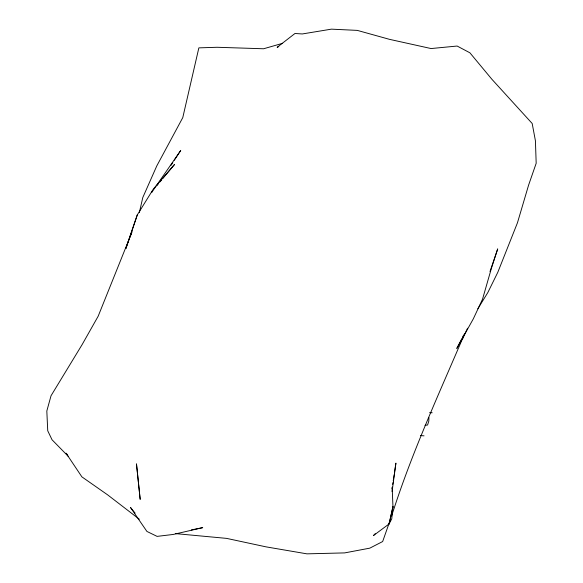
<?xml version="1.0" encoding="UTF-8"?>
<svg xmlns="http://www.w3.org/2000/svg" width="583" height="583" viewBox="0 0 583 583"><rect width="100%" height="100%" fill="white"/><g stroke="black" fill="none" stroke-linecap="round" stroke-linejoin="round"><path stroke-width="0.87" d="M428.935 417.552L428.811 421.079L427.572 425.029L425.007 425.328M392.082 491.578L395.915 463.106L394.443 472.864M392.038 488.831L392.308 487.06M392.709 484.4L392.971 482.622M393.241 480.851L394.181 474.642M139.344 212.642L142.777 197.571L156.791 165.907L182.778 117.613L198.854 47.864L217.087 47.274L263.574 48.768L282.653 43.31M137.26 214.974L125.906 248.511L137.26 214.974L153.387 188.994L174.528 164.464L162.861 178.434M389.342 522.528L382.659 541.541L369.804 548.151L344.64 552.903L306.942 553.85L266.052 546.861L226.576 538.379L175.672 533.634M391.623 515.722L394.195 508.07C413.034 450.404 438.292 395.238 462.137 339.554L464.673 333.826M489.99 271.561L497.7 248.89L491.382 268.399L482.542 299.159L473.309 318.857L456.795 348.459L461.787 338.73M132.101 231.786L98.17 316.219L82.145 344.568L51.027 395.762L46.822 411.015L47.733 430.771L52.033 439.764L68.277 456.365M464.564 333.68L462.137 339.554L467.595 328.2M129.513 237.609L131.518 233.521M151.565 192.638L180.723 150.472L174.281 160.289M462.618 337.112L463.449 335.495M151.507 192.528L152.367 190.998M477.827 308.779L487.803 292.6L497.78 272.356L517.449 222.823L528.599 185.117L536.178 163.284L535.42 140.773L532.184 123.494L491.914 79.303L469.905 52.805L457.13 46.042L431.063 48.549L389.48 39.338L357.299 30.389L331.428 29.15L302.3 33.952L294.969 33.493L277.144 47.31L278.834 46.633M170.812 165.565L172.794 162.548M157.031 185.416L158.197 184.017M159.946 181.925L161.695 179.826M375.233 533.656L373.441 535.588L389.109 523.928L391.747 518.841L392.957 506.656L392.17 487.563M191.355 529.932L202.716 527.637L173.209 534.458L157.089 536.382L146.916 531.441L130.519 507.501L135.125 513.127M429.591 412.64L432.192 412.779M420.481 435.567L424.038 435.844M139.308 519.205L107.687 494.901L81.89 476.865L66.047 453.18L67.183 454.456M392.957 506.656L389.109 523.928L392.957 506.656M140.168 499.267L136.495 463.995L140.168 499.267"/></g></svg>
